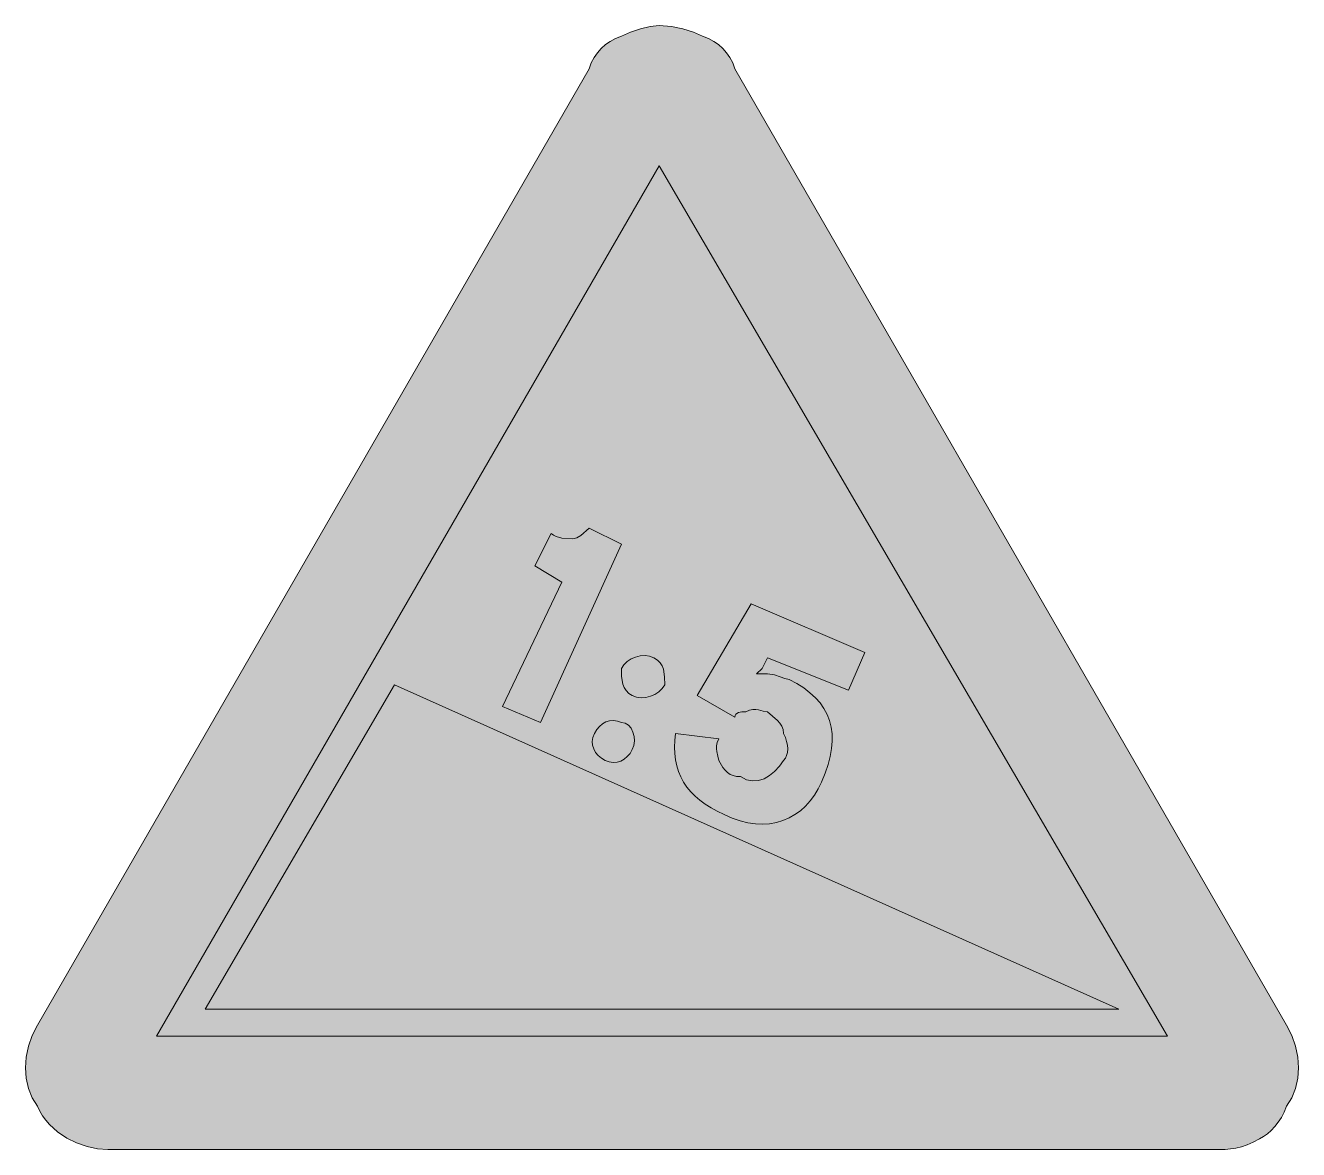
# Model space of a CAD drawing. Header units: metres. Extents: x 143 to 425, y 11 to 261.
import ezdxf

# ---------------------------------------------------------------- set-up
doc = ezdxf.new("R2010")
doc.units = ezdxf.units.M
for name, color, linetype, true_color in [('FILL_BLACK_000000', 7, 'Continuous', 0x000000), ('FILL_RED_FF0000', 7, 'Continuous', 0xff0000), ('FILL_WHITE_FFFFFF', 7, 'Continuous', 0xffffff)]:
    doc.layers.add(name, color=color, linetype=linetype, true_color=true_color)

msp = doc.modelspace()

# ---------------------------------------------------------------- hatches: boundary and pattern name
at = {"layer": 'FILL_BLACK_000000', "true_color": 0x000000}
h = msp.add_hatch(color=7, dxfattribs=at)
h.dxf.hatch_style = 1
h.paths.add_polyline_path([(256.95, 105.84), (248.55, 109.44), (261.75, 137.04), (255.75, 140.64), (259.35, 147.84), (259.85, 147.44), (260.44, 147.15), (261.75, 146.79), (264.15, 146.64), (265.05, 146.85), (265.95, 147.39), (267.75, 149.04), (274.95, 145.44), (256.95, 105.84)])
h = msp.add_hatch(color=7, dxfattribs=at)
h.dxf.hatch_style = 1
h.paths.add_polyline_path([(325.35, 113.04), (307.35, 120.24), (306.15, 117.84), (304.95, 116.64), (306.15, 116.64), (307.35, 116.64), (308.94, 116.45), (310.2, 116.04), (311.23, 115.63), (312.15, 115.44), (313.87, 114.51), (315.41, 113.53), (316.79, 112.48), (318, 111.37), (319.04, 110.2), (319.91, 108.96), (320.62, 107.66), (321.15, 106.29), (321.52, 104.85), (321.71, 103.33), (321.74, 101.75), (321.6, 100.08), (321.29, 98.34), (320.81, 96.52), (320.17, 94.62), (319.35, 92.64), (318.62, 91.12), (317.78, 89.72), (316.84, 88.44), (315.81, 87.3), (314.68, 86.28), (313.46, 85.4), (312.17, 84.67), (310.8, 84.09), (309.36, 83.66), (307.85, 83.39), (306.29, 83.29), (304.67, 83.36), (303, 83.6), (301.29, 84.03), (299.54, 84.64), (297.75, 85.44), (296.23, 86.14), (294.83, 86.9), (293.53, 87.72), (292.35, 88.59), (291.28, 89.52), (290.32, 90.5), (289.48, 91.54), (288.75, 92.64), (288.13, 93.79), (287.62, 95), (287.23, 96.27), (286.95, 97.59), (286.78, 98.97), (286.72, 100.4), (286.78, 101.89), (286.95, 103.44), (296.55, 102.24), (296.21, 101.39), (296.04, 100.65), (296.02, 99.98), (296.1, 99.39), (296.38, 98.36), (296.55, 97.44), (297.47, 95.86), (297.96, 95.25), (298.5, 94.74), (299.09, 94.35), (299.76, 94.06), (300.5, 93.9), (301.35, 93.84), (302.7, 93.16), (304.03, 92.88), (305.34, 92.98), (306.6, 93.39), (307.81, 94.09), (308.94, 95.02), (310, 96.15), (310.95, 97.44), (311.34, 97.94), (311.62, 98.55), (311.79, 99.23), (311.85, 99.99), (311.79, 100.8), (311.62, 101.66), (311.34, 102.54), (310.95, 103.44), (310.84, 104.29), (310.56, 105.03), (310.13, 105.7), (309.6, 106.29), (307.35, 108.24), (306.43, 108.41), (305.4, 108.69), (304.81, 108.77), (304.14, 108.75), (303.4, 108.58), (302.55, 108.24), (301.67, 108.22), (300.9, 108.09), (300.36, 107.73), (300.2, 107.44), (300.15, 107.04), (291.75, 111.84), (303.75, 132.24), (328.95, 121.44), (325.35, 113.04)])
h = msp.add_hatch(color=7, dxfattribs=at)
h.dxf.hatch_style = 1
h.paths.add_polyline_path([(283.99, 113.4), (283.26, 112.68), (282.38, 112.11), (281.4, 111.69), (280.37, 111.44), (279.32, 111.37), (278.3, 111.5), (277.35, 111.84), (276.56, 112.34), (275.96, 112.95), (275.54, 113.63), (275.25, 114.39), (274.99, 116.06), (274.95, 117.84), (275.51, 118.68), (276.24, 119.4), (277.12, 119.97), (278.1, 120.39), (279.13, 120.64), (280.18, 120.71), (281.2, 120.58), (282.15, 120.24), (282.94, 119.74), (283.54, 119.13), (283.96, 118.45), (284.25, 117.69), (284.51, 116.02), (284.55, 114.24), (283.99, 113.4)])
h = msp.add_hatch(color=7, dxfattribs=at)
h.dxf.hatch_style = 1
h.paths.add_polyline_path([(182.55, 42.24), (224.55, 114.24), (385.35, 42.24), (182.55, 42.24)])
h = msp.add_hatch(color=7, dxfattribs=at)
h.dxf.hatch_style = 1
h.paths.add_polyline_path([(276.85, 99), (276.24, 98.28), (275.56, 97.71), (274.8, 97.29), (273.99, 97.04), (273.13, 96.97), (272.25, 97.1), (271.35, 97.44), (270.51, 97.94), (269.79, 98.55), (269.22, 99.23), (268.8, 99.99), (268.55, 100.8), (268.48, 101.66), (268.61, 102.54), (268.95, 103.44), (269.45, 104.28), (270.06, 105), (270.74, 105.57), (271.5, 105.99), (272.31, 106.24), (273.17, 106.31), (274.05, 106.18), (274.95, 105.84), (275.79, 105.68), (276.51, 105.24), (277.08, 104.57), (277.5, 103.74), (277.75, 102.79), (277.82, 101.79), (277.69, 100.79), (277.35, 99.84), (276.85, 99)])
at = {"layer": 'FILL_RED_FF0000', "true_color": 0xff0000}
h = msp.add_hatch(color=7, dxfattribs=at)
h.dxf.hatch_style = 1
h.paths.add_polyline_path([(267.75, 251.04), (268.26, 252.33), (268.87, 253.51), (269.61, 254.58), (270.45, 255.54), (271.41, 256.38), (272.47, 257.11), (273.66, 257.73), (274.95, 258.24), (276.94, 259.12), (279.15, 259.89), (281.36, 260.43), (283.35, 260.64), (286.03, 260.43), (288.6, 259.89), (290.94, 259.12), (292.95, 258.24), (294.24, 257.73), (295.42, 257.11), (296.49, 256.38), (297.45, 255.54), (298.29, 254.58), (299.02, 253.51), (299.64, 252.33), (300.15, 251.04), (422.55, 38.64), (423.73, 36.34), (424.57, 33.97), (425.08, 31.57), (425.25, 29.19), (425.08, 26.86), (424.57, 24.63), (423.73, 22.55), (422.55, 20.64), (422.05, 19.35), (421.44, 18.16), (420.76, 17.1), (420, 16.14), (419.19, 15.3), (418.33, 14.56), (417.45, 13.95), (416.55, 13.44), (415.2, 12.65), (413.87, 12.05), (412.56, 11.63), (411.3, 11.34), (408.96, 11.08), (406.95, 11.04), (160.95, 11.04), (158.66, 11.21), (156.32, 11.7), (154.01, 12.5), (151.8, 13.59), (149.76, 14.97), (147.96, 16.61), (147.17, 17.53), (146.46, 18.5), (145.85, 19.54), (145.35, 20.64), (144.17, 22.55), (143.32, 24.63), (142.82, 26.86), (142.65, 29.19), (142.82, 31.57), (143.32, 33.97), (144.17, 36.34), (145.35, 38.64), (267.75, 251.04)])
at = {"layer": 'FILL_WHITE_FFFFFF', "true_color": 0xffffff}
h = msp.add_hatch(color=7, dxfattribs=at)
h.dxf.hatch_style = 1
h.paths.add_polyline_path([(171.75, 36.24), (283.35, 229.44), (396.15, 36.24), (171.75, 36.24)])

# ---------------------------------------------------------------- linework, layer by layer
at = {"layer": 'FILL_BLACK_000000', "lineweight": 0, "true_color": 0x000000}
for points in [[(256.95, 105.84), (248.55, 109.44), (261.75, 137.04), (255.75, 140.64), (259.35, 147.84), (259.85, 147.44), (260.44, 147.15), (261.75, 146.79), (264.15, 146.64), (265.05, 146.85), (265.95, 147.39), (267.75, 149.04), (274.95, 145.44)], [(325.35, 113.04), (307.35, 120.24), (306.15, 117.84), (304.95, 116.64), (306.15, 116.64), (307.35, 116.64), (308.94, 116.45), (310.2, 116.04), (311.23, 115.63), (312.15, 115.44), (313.87, 114.51), (315.41, 113.53), (316.79, 112.48), (318, 111.37), (319.04, 110.2), (319.91, 108.96), (320.62, 107.66), (321.15, 106.29), (321.52, 104.85), (321.71, 103.33), (321.74, 101.75), (321.6, 100.08), (321.29, 98.34), (320.81, 96.52), (320.17, 94.62), (319.35, 92.64), (318.62, 91.12), (317.78, 89.72), (316.84, 88.44), (315.81, 87.3), (314.68, 86.28), (313.46, 85.4), (312.17, 84.67), (310.8, 84.09), (309.36, 83.66), (307.85, 83.39), (306.29, 83.29), (304.67, 83.36), (303, 83.6), (301.29, 84.03), (299.54, 84.64), (297.75, 85.44), (296.23, 86.14), (294.83, 86.9), (293.53, 87.72), (292.35, 88.59), (291.28, 89.52), (290.32, 90.5), (289.48, 91.54), (288.75, 92.64), (288.13, 93.79), (287.62, 95), (287.23, 96.27), (286.95, 97.59), (286.78, 98.97), (286.72, 100.4), (286.78, 101.89), (286.95, 103.44), (296.55, 102.24), (296.21, 101.39), (296.04, 100.65), (296.02, 99.98), (296.1, 99.39), (296.38, 98.36), (296.55, 97.44), (297.47, 95.86), (297.96, 95.25), (298.5, 94.74), (299.09, 94.35), (299.76, 94.06), (300.5, 93.9), (301.35, 93.84), (302.7, 93.16), (304.03, 92.88), (305.34, 92.98), (306.6, 93.39), (307.81, 94.09), (308.94, 95.02), (310, 96.15), (310.95, 97.44), (311.34, 97.94), (311.62, 98.55), (311.79, 99.23), (311.85, 99.99), (311.79, 100.8), (311.62, 101.66), (311.34, 102.54), (310.95, 103.44), (310.84, 104.29), (310.56, 105.03), (310.13, 105.7), (309.6, 106.29), (307.35, 108.24), (306.43, 108.41), (305.4, 108.69), (304.81, 108.77), (304.14, 108.75), (303.4, 108.58), (302.55, 108.24), (301.67, 108.22), (300.9, 108.09), (300.36, 107.73), (300.2, 107.44), (300.15, 107.04), (291.75, 111.84), (303.75, 132.24), (328.95, 121.44)], [(283.99, 113.4), (283.26, 112.68), (282.38, 112.11), (281.4, 111.69), (280.37, 111.44), (279.32, 111.37), (278.3, 111.5), (277.35, 111.84), (276.56, 112.34), (275.96, 112.95), (275.54, 113.63), (275.25, 114.39), (274.99, 116.06), (274.95, 117.84), (275.51, 118.68), (276.24, 119.4), (277.12, 119.97), (278.1, 120.39), (279.13, 120.64), (280.18, 120.71), (281.2, 120.58), (282.15, 120.24), (282.94, 119.74), (283.54, 119.13), (283.96, 118.45), (284.25, 117.69), (284.51, 116.02), (284.55, 114.24)], [(182.55, 42.24), (224.55, 114.24), (385.35, 42.24)], [(276.85, 99), (276.24, 98.28), (275.56, 97.71), (274.8, 97.29), (273.99, 97.04), (273.13, 96.97), (272.25, 97.1), (271.35, 97.44), (270.51, 97.94), (269.79, 98.55), (269.22, 99.23), (268.8, 99.99), (268.55, 100.8), (268.48, 101.66), (268.61, 102.54), (268.95, 103.44), (269.45, 104.28), (270.06, 105), (270.74, 105.57), (271.5, 105.99), (272.31, 106.24), (273.17, 106.31), (274.05, 106.18), (274.95, 105.84), (275.79, 105.68), (276.51, 105.24), (277.08, 104.57), (277.5, 103.74), (277.75, 102.79), (277.82, 101.79), (277.69, 100.79), (277.35, 99.84)]]:
    msp.add_lwpolyline(points, close=True, dxfattribs=at)
at = {"layer": 'FILL_RED_FF0000', "lineweight": 0, "true_color": 0xff0000}
msp.add_lwpolyline([(267.75, 251.04), (268.26, 252.33), (268.87, 253.51), (269.61, 254.58), (270.45, 255.54), (271.41, 256.38), (272.47, 257.11), (273.66, 257.73), (274.95, 258.24), (276.94, 259.12), (279.15, 259.89), (281.36, 260.43), (283.35, 260.64), (286.03, 260.43), (288.6, 259.89), (290.94, 259.12), (292.95, 258.24), (294.24, 257.73), (295.42, 257.11), (296.49, 256.38), (297.45, 255.54), (298.29, 254.58), (299.02, 253.51), (299.64, 252.33), (300.15, 251.04), (422.55, 38.64), (423.73, 36.34), (424.57, 33.97), (425.08, 31.57), (425.25, 29.19), (425.08, 26.86), (424.57, 24.63), (423.73, 22.55), (422.55, 20.64), (422.05, 19.35), (421.44, 18.16), (420.76, 17.1), (420, 16.14), (419.19, 15.3), (418.33, 14.56), (417.45, 13.95), (416.55, 13.44), (415.2, 12.65), (413.87, 12.05), (412.56, 11.63), (411.3, 11.34), (408.96, 11.08), (406.95, 11.04), (160.95, 11.04), (158.66, 11.21), (156.32, 11.7), (154.01, 12.5), (151.8, 13.59), (149.76, 14.97), (147.96, 16.61), (147.17, 17.53), (146.46, 18.5), (145.85, 19.54), (145.35, 20.64), (144.17, 22.55), (143.32, 24.63), (142.82, 26.86), (142.65, 29.19), (142.82, 31.57), (143.32, 33.97), (144.17, 36.34), (145.35, 38.64)], close=True, dxfattribs=at)
at = {"layer": 'FILL_WHITE_FFFFFF', "lineweight": 0, "true_color": 0xff0000}
msp.add_lwpolyline([(171.75, 36.24), (283.35, 229.44), (396.15, 36.24)], close=True, dxfattribs=at)

doc.saveas('drawing.dxf')
